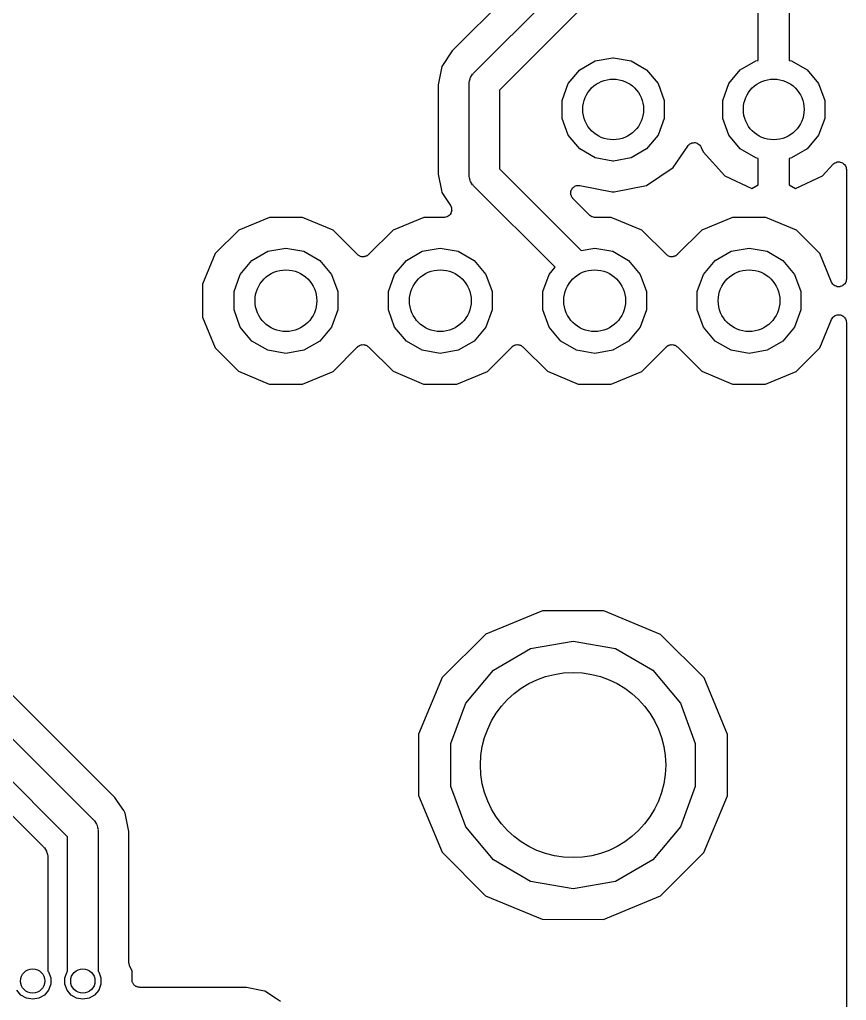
# Model space of a CAD drawing. Extents: x 10 to 287, y -200 to -10.
# Drawn here: x 129.32 to 142.93, y -82.74 to -66.59 of the extents above; entities that cross this region are included whole.
import ezdxf

# ---------------------------------------------------------------- set-up
doc = ezdxf.new("R2010")
doc.units = 0
doc.header["$MEASUREMENT"] = 0
doc.layers.add('BLACK', color=7, linetype='CONTINUOUS')

msp = doc.modelspace()

# ---------------------------------------------------------------- linework, layer by layer
at = {"layer": 'Black'}
for p, q in [((137.71, -65.8408), (136.442, -67.1081)), ((136.793, -67.4761), (138.341, -65.9283)), ((138.701, -66.2754), (137.219, -67.7565)), ((141.478, -67.2662), (141.478, -66.3378)), ((141.986, -66.3378), (141.986, -67.2662)), ((136.442, -67.1081), (136.271, -67.3638)), ((138.541, -67.4209), (138.796, -67.2733)), ((138.796, -67.2733), (139.087, -67.222)), ((139.087, -67.222), (139.094, -67.222)), ((139.094, -67.222), (139.384, -67.2733)), ((139.384, -67.2733), (139.64, -67.4209)), ((141.182, -67.4209), (141.438, -67.2733)), ((141.438, -67.2733), (141.478, -67.2662)), ((141.986, -67.2662), (142.026, -67.2733)), ((142.026, -67.2733), (142.282, -67.4209)), ((136.271, -67.3638), (136.212, -67.6654)), ((136.762, -67.5205), (136.778, -67.4922)), ((136.778, -67.4922), (136.786, -67.4851)), ((136.786, -67.4851), (136.793, -67.4761)), ((138.351, -67.647), (138.541, -67.4209)), ((139.64, -67.4209), (139.83, -67.647)), ((140.993, -67.647), (141.182, -67.4209)), ((142.282, -67.4209), (142.471, -67.647)), ((136.719, -67.6529), (136.721, -67.6421)), ((136.719, -69.1515), (136.719, -67.6529)), ((136.72, -67.6311), (136.729, -67.5996)), ((136.721, -67.6421), (136.72, -67.6311)), ((136.729, -67.5996), (136.735, -67.5674)), ((136.735, -67.5674), (136.74, -67.5579)), ((136.74, -67.5579), (136.743, -67.5472)), ((136.743, -67.5472), (136.762, -67.5205)), ((138.25, -67.9244), (138.351, -67.647)), ((139.83, -67.647), (139.931, -67.9244)), ((140.892, -67.9244), (140.993, -67.647)), ((142.471, -67.647), (142.572, -67.9244)), ((130.893, -79.4017), (119.226, -67.7354)), ((136.212, -67.6654), (136.212, -69.139)), ((137.219, -67.7565), (137.219, -69.0479)), ((138.25, -68.2196), (138.25, -67.9244)), ((139.931, -67.9244), (139.931, -68.2196)), ((140.892, -68.2196), (140.892, -67.9244)), ((142.572, -67.9244), (142.572, -68.2196)), ((118.858, -68.0857), (130.542, -79.7697)), ((138.351, -68.497), (138.25, -68.2196)), ((139.931, -68.2196), (139.83, -68.497)), ((140.993, -68.497), (140.892, -68.2196)), ((142.572, -68.2196), (142.471, -68.497)), ((130.115, -80.0501), (118.578, -68.5125)), ((138.541, -68.7231), (138.351, -68.497)), ((139.83, -68.497), (139.64, -68.7231)), ((140.37, -68.631), (140.386, -68.6231)), ((140.386, -68.6231), (140.39, -68.6226)), ((140.39, -68.6226), (140.394, -68.621)), ((140.394, -68.621), (140.412, -68.6203)), ((140.412, -68.6203), (140.43, -68.6183)), ((140.43, -68.6183), (140.434, -68.6193)), ((140.434, -68.6193), (140.438, -68.6191)), ((140.438, -68.6191), (140.455, -68.6245)), ((140.455, -68.6245), (140.473, -68.6288)), ((140.473, -68.6288), (140.476, -68.6311)), ((141.182, -68.7231), (140.993, -68.497)), ((142.471, -68.497), (142.282, -68.7231)), ((138.796, -68.8707), (138.541, -68.7231)), ((139.64, -68.7231), (139.384, -68.8707)), ((140.078, -69.0305), (140.316, -68.6745)), ((140.316, -68.6745), (140.319, -68.6714)), ((140.319, -68.6714), (140.321, -68.6677)), ((140.321, -68.6677), (140.334, -68.6556)), ((140.334, -68.6556), (140.346, -68.6426)), ((140.346, -68.6426), (140.35, -68.6408)), ((140.35, -68.6408), (140.353, -68.6379)), ((140.353, -68.6379), (140.37, -68.631)), ((140.476, -68.6311), (140.48, -68.6324)), ((140.48, -68.6324), (140.494, -68.6433)), ((140.494, -68.6433), (140.509, -68.6533)), ((140.509, -68.6533), (140.512, -68.6567)), ((140.512, -68.6567), (140.515, -68.6592)), ((140.515, -68.6592), (140.525, -68.6744)), ((140.525, -68.6744), (140.535, -68.6889)), ((140.535, -68.6889), (140.537, -68.6929)), ((140.537, -68.6929), (140.539, -68.6964)), ((140.539, -68.6964), (140.569, -68.7698)), ((140.569, -68.7698), (140.927, -69.163)), ((141.438, -68.8707), (141.182, -68.7231)), ((142.282, -68.7231), (142.026, -68.8707)), ((139.087, -68.922), (138.796, -68.8707)), ((139.094, -68.922), (139.087, -68.922)), ((139.384, -68.8707), (139.094, -68.922)), ((141.478, -68.8778), (141.438, -68.8707)), ((141.478, -69.316), (141.478, -68.8778)), ((142.026, -68.8707), (141.986, -68.8778)), ((141.986, -68.8778), (141.986, -69.316)), ((142.722, -68.9649), (142.737, -68.9524)), ((142.737, -68.9524), (142.739, -68.9515)), ((142.739, -68.9515), (142.741, -68.9499)), ((142.741, -68.9499), (142.76, -68.944)), ((142.76, -68.944), (142.778, -68.9373)), ((142.778, -68.9373), (142.781, -68.9373)), ((142.781, -68.9373), (142.783, -68.9365)), ((142.783, -68.9365), (142.803, -68.9373)), ((142.803, -68.9373), (142.822, -68.9373)), ((142.822, -68.9373), (142.825, -68.9382)), ((142.825, -68.9382), (142.827, -68.9383)), ((142.827, -68.9383), (142.845, -68.9457)), ((142.845, -68.9457), (142.863, -68.9524)), ((142.863, -68.9524), (142.866, -68.9541)), ((118.477, -68.9747), (129.717, -80.2142)), ((137.219, -69.0479), (138.565, -70.3936)), ((139.638, -69.3243), (140.078, -69.0305)), ((142.537, -69.163), (142.706, -68.9768)), ((142.706, -68.9768), (142.722, -68.9649)), ((142.866, -68.9541), (142.868, -68.9551)), ((142.868, -68.9551), (142.882, -68.9682)), ((142.882, -68.9682), (142.897, -68.9807)), ((142.897, -68.9807), (142.899, -68.983)), ((142.899, -68.983), (142.901, -68.9848)), ((142.901, -68.9848), (142.91, -69.0021)), ((142.91, -69.0021), (142.919, -69.0189)), ((142.919, -69.0189), (142.92, -69.0215)), ((142.92, -69.0215), (142.921, -69.0239)), ((142.921, -69.0239), (142.924, -69.0432)), ((142.924, -69.0432), (142.927, -69.0624)), ((142.927, -69.0624), (142.927, -70.8656)), ((136.212, -69.139), (136.265, -69.4092)), ((136.721, -69.1623), (136.719, -69.1515)), ((136.72, -69.1733), (136.721, -69.1623)), ((136.729, -69.2048), (136.72, -69.1733)), ((136.735, -69.237), (136.729, -69.2048)), ((136.74, -69.2465), (136.735, -69.237)), ((136.743, -69.2572), (136.74, -69.2465)), ((136.762, -69.2839), (136.743, -69.2572)), ((140.927, -69.163), (141.372, -69.3717)), ((142.092, -69.3717), (142.537, -69.163)), ((136.265, -69.4092), (136.265, -69.4092)), ((136.265, -69.4092), (136.271, -69.4406)), ((136.778, -69.3122), (136.762, -69.2839)), ((136.786, -69.3193), (136.778, -69.3122)), ((136.793, -69.3283), (136.786, -69.3193)), ((138.134, -70.6697), (136.793, -69.3283)), ((138.392, -69.4463), (138.395, -69.4313)), ((138.395, -69.4313), (138.396, -69.4162)), ((138.396, -69.4162), (138.399, -69.4099)), ((138.399, -69.4099), (138.4, -69.403)), ((138.4, -69.403), (138.408, -69.39)), ((138.408, -69.39), (138.415, -69.3762)), ((138.415, -69.3762), (138.42, -69.3713)), ((138.42, -69.3713), (138.423, -69.3653)), ((138.423, -69.3653), (138.435, -69.3558)), ((138.435, -69.3558), (138.446, -69.345)), ((138.446, -69.345), (138.452, -69.3421)), ((138.452, -69.3421), (138.458, -69.3377)), ((138.458, -69.3377), (138.472, -69.3328)), ((138.472, -69.3328), (138.486, -69.3264)), ((138.486, -69.3264), (138.493, -69.3258)), ((138.493, -69.3258), (138.499, -69.3235)), ((138.499, -69.3235), (138.515, -69.3239)), ((138.515, -69.3239), (138.53, -69.3225)), ((138.53, -69.3225), (138.536, -69.3243)), ((138.536, -69.3243), (138.543, -69.3245)), ((138.543, -69.3245), (139.074, -69.43)), ((139.074, -69.43), (139.107, -69.43)), ((139.107, -69.43), (139.638, -69.3243)), ((141.372, -69.3717), (141.478, -69.316)), ((141.986, -69.316), (142.092, -69.3717)), ((136.271, -69.4406), (136.413, -69.6525)), ((138.393, -69.4532), (138.392, -69.4463)), ((138.392, -69.4601), (138.393, -69.4532)), ((138.396, -69.4748), (138.392, -69.4601)), ((138.398, -69.4899), (138.396, -69.4748)), ((138.402, -69.496), (138.398, -69.4899)), ((138.404, -69.5027), (138.402, -69.496)), ((138.412, -69.5152), (138.404, -69.5027)), ((138.42, -69.5285), (138.412, -69.5152)), ((138.425, -69.5331), (138.42, -69.5285)), ((138.429, -69.5389), (138.425, -69.5331)), ((138.703, -69.8128), (138.429, -69.5389)), ((136.413, -69.6525), (136.415, -69.6564)), ((136.415, -69.6564), (136.418, -69.6596)), ((136.418, -69.6596), (136.424, -69.6765)), ((136.424, -69.6765), (136.431, -69.6929)), ((136.433, -69.7452), (136.426, -69.762)), ((136.431, -69.6929), (136.431, -69.6971)), ((136.431, -69.6971), (136.433, -69.7011)), ((136.433, -69.7011), (136.433, -69.719)), ((136.433, -69.719), (136.434, -69.7369)), ((136.434, -69.7369), (136.433, -69.741)), ((136.433, -69.741), (136.433, -69.7452)), ((133.434, -69.8498), (132.93, -70.0581)), ((133.98, -69.8502), (133.434, -69.8498)), ((134.484, -70.0595), (133.98, -69.8502)), ((135.974, -69.8498), (135.47, -70.0581)), ((136.307, -69.8501), (135.974, -69.8498)), ((136.312, -69.8493), (136.307, -69.8501)), ((136.316, -69.8498), (136.312, -69.8493)), ((136.333, -69.8455), (136.316, -69.8498)), ((136.351, -69.8424), (136.333, -69.8455)), ((136.354, -69.8403), (136.351, -69.8424)), ((136.359, -69.8393), (136.354, -69.8403)), ((136.374, -69.8293), (136.359, -69.8393)), ((136.389, -69.8204), (136.374, -69.8293)), ((136.392, -69.8172), (136.389, -69.8204)), ((136.395, -69.8148), (136.392, -69.8172)), ((136.406, -69.8003), (136.395, -69.8148)), ((136.417, -69.7866), (136.406, -69.8003)), ((136.419, -69.7827), (136.417, -69.7866)), ((136.421, -69.7792), (136.419, -69.7827)), ((136.426, -69.762), (136.421, -69.7792)), ((138.707, -69.816), (138.703, -69.8128)), ((138.711, -69.8202), (138.707, -69.816)), ((138.725, -69.8286), (138.711, -69.8202)), ((138.739, -69.8381), (138.725, -69.8286)), ((138.744, -69.8395), (138.739, -69.8381)), ((138.749, -69.8423), (138.744, -69.8395)), ((138.765, -69.8452), (138.749, -69.8423)), ((138.782, -69.8495), (138.765, -69.8452)), ((138.787, -69.849), (138.782, -69.8495)), ((138.792, -69.85), (138.787, -69.849)), ((139.06, -69.8502), (138.792, -69.85)), ((139.564, -70.0595), (139.06, -69.8502)), ((141.054, -69.8498), (140.55, -70.0581)), ((141.6, -69.8502), (141.054, -69.8498)), ((142.104, -70.0595), (141.6, -69.8502)), ((132.93, -70.0581), (132.543, -70.4436)), ((134.886, -70.4623), (134.484, -70.0595)), ((135.47, -70.0581), (135.07, -70.4574)), ((139.966, -70.4623), (139.564, -70.0595)), ((140.55, -70.0581), (140.15, -70.4574)), ((142.489, -70.4457), (142.104, -70.0595)), ((133.148, -70.5575), (133.409, -70.407)), ((133.409, -70.407), (133.706, -70.3547)), ((133.706, -70.3547), (134.002, -70.407)), ((134.002, -70.407), (134.263, -70.5575)), ((135.688, -70.5575), (135.949, -70.407)), ((135.949, -70.407), (136.246, -70.3547)), ((136.246, -70.3547), (136.542, -70.407)), ((136.542, -70.407), (136.803, -70.5575)), ((138.565, -70.3936), (138.786, -70.3547)), ((138.786, -70.3547), (139.082, -70.407)), ((139.082, -70.407), (139.343, -70.5575)), ((140.768, -70.5575), (141.029, -70.407)), ((141.029, -70.407), (141.326, -70.3547)), ((141.326, -70.3547), (141.622, -70.407)), ((141.622, -70.407), (141.883, -70.5575)), ((132.543, -70.4436), (132.334, -70.9476)), ((132.955, -70.7882), (133.148, -70.5575)), ((134.263, -70.5575), (134.456, -70.7882)), ((134.897, -70.4702), (134.886, -70.4623)), ((134.907, -70.4796), (134.897, -70.4702)), ((134.915, -70.4828), (134.907, -70.4796)), ((134.922, -70.4876), (134.915, -70.4828)), ((134.935, -70.4912), (134.922, -70.4876)), ((134.948, -70.4965), (134.935, -70.4912)), ((134.956, -70.4969), (134.948, -70.4965)), ((134.964, -70.499), (134.956, -70.4969)), ((134.978, -70.4978), (134.964, -70.499)), ((134.992, -70.4985), (134.978, -70.4978)), ((135, -70.496), (134.992, -70.4985)), ((135.008, -70.4952), (135, -70.496)), ((135.021, -70.4894), (135.008, -70.4952)), ((135.028, -70.4872), (135.021, -70.4894)), ((135.029, -70.4868), (135.028, -70.4872)), ((135.03, -70.4866), (135.029, -70.4868)), ((135.034, -70.4852), (135.03, -70.4866)), ((135.041, -70.4801), (135.034, -70.4852)), ((135.048, -70.4766), (135.041, -70.4801)), ((135.058, -70.4668), (135.048, -70.4766)), ((135.059, -70.466), (135.058, -70.4668)), ((135.066, -70.4615), (135.059, -70.466)), ((135.067, -70.4596), (135.066, -70.4615)), ((135.069, -70.4584), (135.067, -70.4596)), ((135.07, -70.4574), (135.069, -70.4584)), ((135.495, -70.7882), (135.688, -70.5575)), ((136.803, -70.5575), (136.996, -70.7882)), ((139.343, -70.5575), (139.536, -70.7882)), ((139.977, -70.4702), (139.966, -70.4623)), ((139.987, -70.4796), (139.977, -70.4702)), ((139.995, -70.4828), (139.987, -70.4796)), ((140.002, -70.4876), (139.995, -70.4828)), ((140.015, -70.4912), (140.002, -70.4876)), ((140.028, -70.4965), (140.015, -70.4912)), ((140.036, -70.4969), (140.028, -70.4965)), ((140.044, -70.499), (140.036, -70.4969)), ((140.058, -70.4978), (140.044, -70.499)), ((140.072, -70.4985), (140.058, -70.4978)), ((140.08, -70.496), (140.072, -70.4985)), ((140.088, -70.4952), (140.08, -70.496)), ((140.101, -70.4894), (140.088, -70.4952)), ((140.108, -70.4872), (140.101, -70.4894)), ((140.109, -70.4868), (140.108, -70.4872)), ((140.11, -70.4866), (140.109, -70.4868)), ((140.114, -70.4852), (140.11, -70.4866)), ((140.121, -70.4801), (140.114, -70.4852)), ((140.128, -70.4766), (140.121, -70.4801)), ((140.138, -70.4668), (140.128, -70.4766)), ((140.139, -70.466), (140.138, -70.4668)), ((140.146, -70.4615), (140.139, -70.466)), ((140.147, -70.4596), (140.146, -70.4615)), ((140.149, -70.4584), (140.147, -70.4596)), ((140.15, -70.4574), (140.149, -70.4584)), ((140.575, -70.7882), (140.768, -70.5575)), ((141.883, -70.5575), (142.076, -70.7882)), ((142.683, -70.9141), (142.489, -70.4457)), ((138.035, -70.7882), (138.134, -70.6697)), ((132.852, -71.0711), (132.955, -70.7882)), ((134.456, -70.7882), (134.559, -71.0711)), ((135.392, -71.0711), (135.495, -70.7882)), ((136.996, -70.7882), (137.099, -71.0711)), ((137.932, -71.0711), (138.035, -70.7882)), ((139.536, -70.7882), (139.639, -71.0711)), ((140.472, -71.0711), (140.575, -70.7882)), ((142.076, -70.7882), (142.179, -71.0711)), ((142.924, -70.8847), (142.921, -70.9039)), ((142.927, -70.8656), (142.924, -70.8847)), ((132.334, -70.9476), (132.334, -71.4932)), ((142.693, -70.9305), (142.683, -70.9141)), ((142.703, -70.9473), (142.693, -70.9305)), ((142.705, -70.949), (142.703, -70.9473)), ((142.706, -70.9513), (142.705, -70.949)), ((142.722, -70.9632), (142.706, -70.9513)), ((142.737, -70.9756), (142.722, -70.9632)), ((142.739, -70.9765), (142.737, -70.9756)), ((142.741, -70.9782), (142.739, -70.9765)), ((142.76, -70.9841), (142.741, -70.9782)), ((142.778, -70.9907), (142.76, -70.9841)), ((142.781, -70.9907), (142.778, -70.9907)), ((142.783, -70.9915), (142.781, -70.9907)), ((142.803, -70.9907), (142.783, -70.9915)), ((142.822, -70.9907), (142.803, -70.9907)), ((142.825, -70.9898), (142.822, -70.9907)), ((142.827, -70.9896), (142.825, -70.9898)), ((142.845, -70.9822), (142.827, -70.9896)), ((142.863, -70.9756), (142.845, -70.9822)), ((142.866, -70.9738), (142.863, -70.9756)), ((142.868, -70.9728), (142.866, -70.9738)), ((142.882, -70.9597), (142.868, -70.9728)), ((142.897, -70.9473), (142.882, -70.9597)), ((142.899, -70.9449), (142.897, -70.9473)), ((142.901, -70.943), (142.899, -70.9449)), ((142.91, -70.9259), (142.901, -70.943)), ((142.919, -70.9091), (142.91, -70.9259)), ((142.92, -70.9064), (142.919, -70.9091)), ((142.921, -70.9039), (142.92, -70.9064)), ((132.852, -71.3721), (132.852, -71.0711)), ((134.559, -71.0711), (134.559, -71.3721)), ((135.392, -71.3721), (135.392, -71.0711)), ((137.099, -71.0711), (137.099, -71.3721)), ((137.932, -71.3721), (137.932, -71.0711)), ((139.639, -71.0711), (139.639, -71.3721)), ((140.472, -71.3721), (140.472, -71.0711)), ((142.179, -71.0711), (142.179, -71.3721)), ((132.955, -71.655), (132.852, -71.3721)), ((134.559, -71.3721), (134.456, -71.655)), ((135.495, -71.655), (135.392, -71.3721)), ((137.099, -71.3721), (136.996, -71.655)), ((138.035, -71.655), (137.932, -71.3721)), ((139.639, -71.3721), (139.536, -71.655)), ((140.575, -71.655), (140.472, -71.3721)), ((142.179, -71.3721), (142.076, -71.655)), ((132.334, -71.4932), (132.542, -71.9975)), ((142.488, -71.9996), (142.683, -71.5299)), ((142.683, -71.5299), (142.693, -71.5137)), ((142.693, -71.5137), (142.703, -71.497)), ((142.703, -71.497), (142.705, -71.4952)), ((142.705, -71.4952), (142.706, -71.4928)), ((142.706, -71.4928), (142.722, -71.4811)), ((142.722, -71.4811), (142.737, -71.4687)), ((142.737, -71.4687), (142.739, -71.4677)), ((142.739, -71.4677), (142.741, -71.4659)), ((142.741, -71.4659), (142.76, -71.4602)), ((142.76, -71.4602), (142.778, -71.4536)), ((142.778, -71.4536), (142.781, -71.4536)), ((142.781, -71.4536), (142.784, -71.4527)), ((142.784, -71.4527), (142.803, -71.4536)), ((142.803, -71.4536), (142.822, -71.4536)), ((142.822, -71.4536), (142.825, -71.4546)), ((142.825, -71.4546), (142.828, -71.4547)), ((142.828, -71.4547), (142.845, -71.4621)), ((142.845, -71.4621), (142.863, -71.4687)), ((142.863, -71.4687), (142.866, -71.4705)), ((142.866, -71.4705), (142.868, -71.4716)), ((142.868, -71.4716), (142.883, -71.4846)), ((142.883, -71.4846), (142.897, -71.497)), ((142.897, -71.497), (142.899, -71.4995)), ((142.899, -71.4995), (142.901, -71.5014)), ((142.901, -71.5014), (142.91, -71.5185)), ((142.91, -71.5185), (142.919, -71.5352)), ((142.919, -71.5352), (142.92, -71.538)), ((133.148, -71.8857), (132.955, -71.655)), ((134.456, -71.655), (134.263, -71.8857)), ((135.688, -71.8857), (135.495, -71.655)), ((136.996, -71.655), (136.803, -71.8857)), ((138.228, -71.8857), (138.035, -71.655)), ((139.536, -71.655), (139.343, -71.8857)), ((140.768, -71.8857), (140.575, -71.655)), ((142.076, -71.655), (141.883, -71.8857)), ((142.92, -71.538), (142.921, -71.5406)), ((142.921, -71.5406), (142.924, -71.5597)), ((142.924, -71.5597), (142.927, -71.5786)), ((142.927, -71.5786), (142.927, -86.0746)), ((132.542, -71.9975), (132.928, -72.3837)), ((133.409, -72.0362), (133.148, -71.8857)), ((134.263, -71.8857), (134.002, -72.0362)), ((134.482, -72.3851), (134.881, -71.9858)), ((134.881, -71.9858), (134.882, -71.9848)), ((134.882, -71.9848), (134.884, -71.9836)), ((134.884, -71.9836), (134.886, -71.9817)), ((134.886, -71.9817), (134.892, -71.9772)), ((134.892, -71.9772), (134.893, -71.9764)), ((134.893, -71.9764), (134.903, -71.9666)), ((134.903, -71.9666), (134.91, -71.9631)), ((134.91, -71.9631), (134.917, -71.958)), ((134.917, -71.958), (134.922, -71.9566)), ((134.922, -71.9564), (134.923, -71.956)), ((134.922, -71.9566), (134.922, -71.9564)), ((134.923, -71.956), (134.93, -71.9538)), ((134.93, -71.9538), (134.943, -71.948)), ((134.943, -71.948), (134.951, -71.9472)), ((134.951, -71.9472), (134.959, -71.9447)), ((134.959, -71.9447), (134.973, -71.9454)), ((134.973, -71.9454), (134.987, -71.9442)), ((134.987, -71.9442), (134.995, -71.9463)), ((134.995, -71.9463), (135.003, -71.9467)), ((135.003, -71.9467), (135.016, -71.952)), ((135.016, -71.952), (135.029, -71.9556)), ((135.029, -71.9556), (135.036, -71.9604)), ((135.036, -71.9604), (135.044, -71.9636)), ((135.044, -71.9636), (135.054, -71.973)), ((135.054, -71.973), (135.066, -71.9809)), ((135.066, -71.9809), (135.468, -72.3837)), ((135.949, -72.0362), (135.688, -71.8857)), ((136.803, -71.8857), (136.542, -72.0362)), ((137.022, -72.3851), (137.421, -71.9858)), ((137.421, -71.9858), (137.422, -71.9848)), ((137.422, -71.9848), (137.424, -71.9836)), ((137.424, -71.9836), (137.426, -71.9817)), ((137.426, -71.9817), (137.432, -71.9772)), ((137.432, -71.9772), (137.433, -71.9764)), ((137.433, -71.9764), (137.443, -71.9666)), ((137.443, -71.9666), (137.45, -71.9631)), ((137.45, -71.9631), (137.457, -71.958)), ((137.457, -71.958), (137.462, -71.9566)), ((137.462, -71.9564), (137.463, -71.956)), ((137.462, -71.9566), (137.462, -71.9564)), ((137.463, -71.956), (137.47, -71.9538)), ((137.47, -71.9538), (137.483, -71.948)), ((137.483, -71.948), (137.491, -71.9472)), ((137.491, -71.9472), (137.499, -71.9447)), ((137.499, -71.9447), (137.513, -71.9454)), ((137.513, -71.9454), (137.527, -71.9442)), ((137.527, -71.9442), (137.535, -71.9463)), ((137.535, -71.9463), (137.543, -71.9467)), ((137.543, -71.9467), (137.556, -71.952)), ((137.556, -71.952), (137.569, -71.9556)), ((137.569, -71.9556), (137.576, -71.9604)), ((137.576, -71.9604), (137.584, -71.9636)), ((137.584, -71.9636), (137.594, -71.973)), ((137.594, -71.973), (137.606, -71.9809)), ((137.606, -71.9809), (138.008, -72.3837)), ((138.489, -72.0362), (138.228, -71.8857)), ((139.343, -71.8857), (139.082, -72.0362)), ((139.562, -72.3851), (139.961, -71.9858)), ((139.961, -71.9858), (139.962, -71.9848)), ((139.962, -71.9848), (139.964, -71.9836)), ((139.964, -71.9836), (139.966, -71.9817)), ((139.966, -71.9817), (139.972, -71.9772)), ((139.972, -71.9772), (139.973, -71.9764)), ((139.973, -71.9764), (139.983, -71.9666)), ((139.983, -71.9666), (139.99, -71.9631)), ((139.99, -71.9631), (139.997, -71.958)), ((139.997, -71.958), (140.002, -71.9566)), ((140.002, -71.9564), (140.003, -71.956)), ((140.002, -71.9566), (140.002, -71.9564)), ((140.003, -71.956), (140.01, -71.9538)), ((140.01, -71.9538), (140.023, -71.948)), ((140.023, -71.948), (140.031, -71.9472)), ((140.031, -71.9472), (140.039, -71.9447)), ((140.039, -71.9447), (140.053, -71.9454)), ((140.053, -71.9454), (140.067, -71.9442)), ((140.067, -71.9442), (140.075, -71.9463)), ((140.075, -71.9463), (140.083, -71.9467)), ((140.083, -71.9467), (140.096, -71.952)), ((140.096, -71.952), (140.109, -71.9556)), ((140.109, -71.9556), (140.116, -71.9604)), ((140.116, -71.9604), (140.124, -71.9636)), ((140.124, -71.9636), (140.134, -71.973)), ((140.134, -71.973), (140.146, -71.9809)), ((140.146, -71.9809), (140.548, -72.3837)), ((141.029, -72.0362), (140.768, -71.8857)), ((141.883, -71.8857), (141.622, -72.0362)), ((142.102, -72.3851), (142.488, -71.9996)), ((133.706, -72.0885), (133.409, -72.0362)), ((134.002, -72.0362), (133.706, -72.0885)), ((136.246, -72.0885), (135.949, -72.0362)), ((136.542, -72.0362), (136.246, -72.0885)), ((138.786, -72.0885), (138.489, -72.0362)), ((139.082, -72.0362), (138.786, -72.0885)), ((141.326, -72.0885), (141.029, -72.0362)), ((141.622, -72.0362), (141.326, -72.0885)), ((132.928, -72.3837), (133.432, -72.593)), ((133.977, -72.5934), (134.482, -72.3851)), ((135.468, -72.3837), (135.972, -72.593)), ((136.517, -72.5934), (137.022, -72.3851)), ((138.008, -72.3837), (138.512, -72.593)), ((139.057, -72.5934), (139.562, -72.3851)), ((140.548, -72.3837), (141.052, -72.593)), ((141.597, -72.5934), (142.102, -72.3851)), ((133.432, -72.593), (133.977, -72.5934)), ((135.972, -72.593), (136.517, -72.5934)), ((138.512, -72.593), (139.057, -72.5934)), ((141.052, -72.593), (141.597, -72.5934)), ((137.927, -76.3266), (136.993, -76.7124)), ((138.937, -76.3274), (137.927, -76.3266)), ((139.871, -76.7149), (138.937, -76.3274)), ((136.993, -76.7124), (136.278, -77.4263)), ((137.732, -76.9503), (138.43, -76.8272)), ((138.43, -76.8272), (139.128, -76.9503)), ((140.585, -77.4301), (139.871, -76.7149)), ((137.119, -77.3045), (137.732, -76.9503)), ((139.128, -76.9503), (139.741, -77.3045)), ((136.664, -77.8471), (137.119, -77.3045)), ((139.741, -77.3045), (140.196, -77.8471)), ((136.278, -77.4263), (135.89, -78.3595)), ((140.97, -78.364), (140.585, -77.4301)), ((136.421, -78.5128), (136.664, -77.8471)), ((140.196, -77.8471), (140.439, -78.5128)), ((135.89, -78.3595), (135.89, -79.37)), ((140.97, -79.3745), (140.97, -78.364)), ((136.421, -79.2212), (136.421, -78.5128)), ((140.439, -78.5128), (140.439, -79.2212)), ((136.664, -79.8869), (136.421, -79.2212)), ((140.439, -79.2212), (140.196, -79.8869)), ((130.935, -79.4657), (130.893, -79.4017)), ((135.89, -79.37), (136.275, -80.3039)), ((140.582, -80.3077), (140.97, -79.3745)), ((131.037, -79.6176), (130.935, -79.4657)), ((130.935, -79.4657), (130.935, -79.4657)), ((130.542, -79.7697), (130.549, -79.7787)), ((131.064, -79.6574), (131.037, -79.6176)), ((131.124, -79.959), (131.064, -79.6574)), ((130.549, -79.7787), (130.557, -79.7858)), ((130.557, -79.7858), (130.573, -79.8141)), ((130.573, -79.8141), (130.592, -79.8408)), ((130.592, -79.8408), (130.595, -79.8515)), ((130.595, -79.8515), (130.6, -79.861)), ((130.6, -79.861), (130.606, -79.8932)), ((130.606, -79.8932), (130.615, -79.9247)), ((130.615, -79.9247), (130.614, -79.9357)), ((137.119, -80.4295), (136.664, -79.8869)), ((140.196, -79.8869), (139.741, -80.4295)), ((130.115, -82.2596), (130.115, -80.0501)), ((130.614, -79.9357), (130.615, -79.9465)), ((130.615, -79.9465), (130.615, -82.2596)), ((131.124, -82.1164), (131.124, -79.959)), ((129.717, -80.2142), (129.723, -80.2232)), ((129.723, -80.2232), (129.732, -80.2303)), ((129.732, -80.2303), (129.748, -80.2586)), ((129.748, -80.2586), (129.767, -80.2853)), ((129.767, -80.2853), (129.769, -80.296)), ((129.769, -80.296), (129.775, -80.3055)), ((129.775, -80.3055), (129.781, -80.3377)), ((129.781, -80.3377), (129.789, -80.3692)), ((129.789, -80.3692), (129.788, -80.3802)), ((129.788, -80.3802), (129.79, -80.391)), ((129.79, -80.391), (129.79, -82.2596)), ((136.275, -80.3039), (136.989, -81.0191)), ((139.867, -81.0216), (140.582, -80.3077)), ((137.732, -80.7837), (137.119, -80.4295)), ((139.741, -80.4295), (139.128, -80.7837)), ((138.43, -80.9068), (137.732, -80.7837)), ((139.128, -80.7837), (138.43, -80.9068)), ((136.989, -81.0191), (137.923, -81.4066)), ((138.933, -81.4074), (139.867, -81.0216)), ((137.923, -81.4066), (138.933, -81.4074)), ((131.124, -82.1191), (131.124, -82.1164)), ((131.124, -82.1219), (131.124, -82.1191)), ((131.128, -82.1408), (131.124, -82.1219)), ((131.131, -82.1599), (131.128, -82.1408)), ((131.133, -82.1622), (131.131, -82.1599)), ((131.133, -82.1649), (131.133, -82.1622)), ((131.174, -82.263), (131.133, -82.1649)), ((129.79, -82.2596), (129.801, -82.2724)), ((129.801, -82.2724), (129.837, -82.3707)), ((130.069, -82.3707), (130.105, -82.2724)), ((130.105, -82.2724), (130.115, -82.2596)), ((130.615, -82.2596), (130.626, -82.2724)), ((130.626, -82.2724), (130.662, -82.3707)), ((131.174, -82.4015), (131.174, -82.263)), ((129.837, -82.4753), (129.801, -82.5736)), ((129.837, -82.3707), (129.837, -82.4753)), ((130.069, -82.4753), (130.069, -82.3707)), ((130.105, -82.5736), (130.069, -82.4753)), ((130.662, -82.4753), (130.626, -82.5736)), ((130.662, -82.3707), (130.662, -82.4753)), ((131.175, -82.4125), (131.174, -82.4015)), ((131.175, -82.4237), (131.175, -82.4125)), ((131.179, -82.434), (131.175, -82.4237)), ((131.181, -82.4449), (131.179, -82.434)), ((131.187, -82.4546), (131.181, -82.4449)), ((131.191, -82.4651), (131.187, -82.4546)), ((131.198, -82.4736), (131.191, -82.4651)), ((131.203, -82.4831), (131.198, -82.4736)), ((131.212, -82.4903), (131.203, -82.4831)), ((131.219, -82.4989), (131.212, -82.4903)), ((131.228, -82.5044), (131.219, -82.4989)), ((131.237, -82.5115), (131.228, -82.5044)), ((131.247, -82.5154), (131.237, -82.5115)), ((131.257, -82.5209), (131.247, -82.5154)), ((129.346, -82.6537), (129.279, -82.5736)), ((129.437, -82.706), (129.346, -82.6537)), ((129.734, -82.6537), (129.643, -82.706)), ((129.801, -82.5736), (129.734, -82.6537)), ((130.172, -82.6537), (130.105, -82.5736)), ((130.263, -82.706), (130.172, -82.6537)), ((130.559, -82.6537), (130.468, -82.706)), ((130.626, -82.5736), (130.559, -82.6537)), ((131.268, -82.5229), (131.257, -82.5209)), ((131.278, -82.5267), (131.268, -82.5229)), ((131.29, -82.5267), (131.278, -82.5267)), ((131.301, -82.5286), (131.29, -82.5267)), ((133.058, -82.5286), (131.301, -82.5286)), ((133.328, -82.5823), (133.058, -82.5286)), ((133.36, -82.5886), (133.328, -82.5823)), ((133.328, -82.5823), (133.328, -82.5823)), ((133.549, -82.7154), (133.36, -82.5886)), ((129.54, -82.7241), (129.437, -82.706)), ((129.643, -82.706), (129.54, -82.7241)), ((130.365, -82.7241), (130.263, -82.706)), ((130.468, -82.706), (130.365, -82.7241)), ((133.615, -82.7595), (133.549, -82.7154))]:
    msp.add_line(p, q, dxfattribs=at)
for centre, radius in [((139.09, -68.072), 0.5), ((141.732, -68.072), 0.5), ((133.706, -71.2216), 0.508), ((136.246, -71.2216), 0.508), ((138.786, -71.2216), 0.508), ((141.326, -71.2216), 0.508), ((138.43, -78.867), 1.524), ((129.54, -82.423), 0.2), ((130.365, -82.423), 0.2)]:
    msp.add_circle(centre, radius, dxfattribs=at)

doc.saveas('drawing.dxf')
